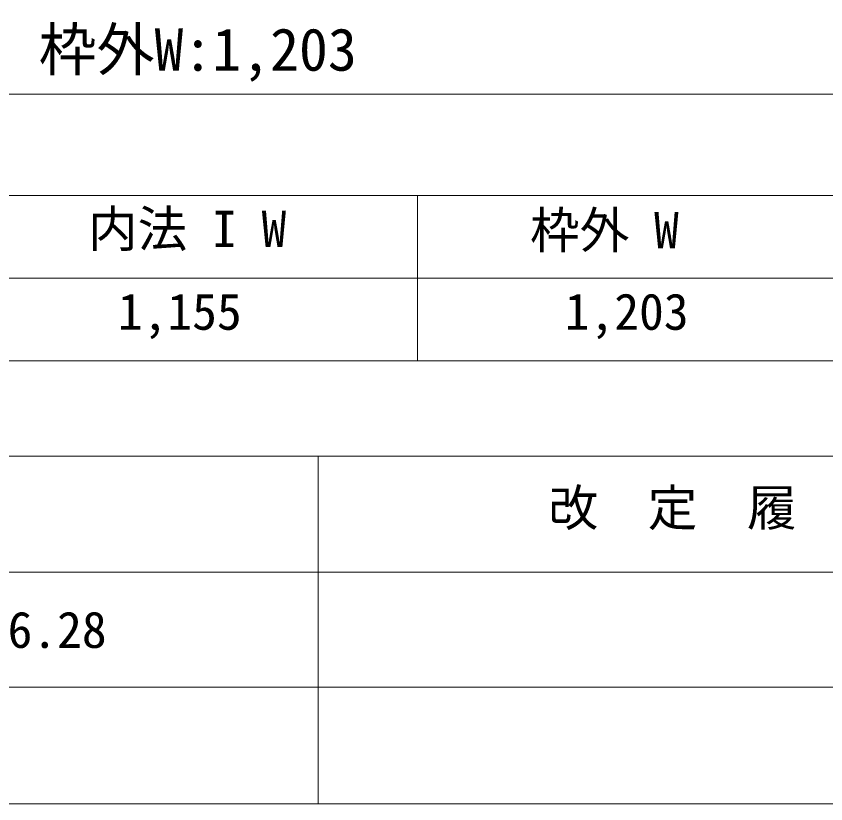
# Model space of a CAD drawing. Units: millimetres on the paper, enlarged 10 times, with parts at other scales. Extents: x -2000 to 2000, y -1385 to 1385.
# Drawn here: x -902.5 to -413.4, y -1385 to -909.2 of the extents above; entities that cross this region are included whole.
import ezdxf
from ezdxf.enums import TextEntityAlignment as Align

# ---------------------------------------------------------------- set-up
doc = ezdxf.new("R2010")
doc.units = ezdxf.units.MM
doc.header["$LTSCALE"] = 10
for name, color, linetype, lineweight in [('1-0_H-SYM', 7, 'Continuous', 20), ('1-2_0', 7, 'Continuous', 20), ('2-0', 7, 'Continuous', 20)]:
    doc.layers.add(name, color=color, linetype=linetype, lineweight=lineweight)
doc.styles.add('ＭＳ ゴシック', font='')
doc.styles.get('ＭＳ ゴシック').set_extended_font_data('MS Gothic')

msp = doc.modelspace()

# ---------------------------------------------------------------- linework, layer by layer
at = {"layer": '1-0_H-SYM'}
msp.add_line((60.06, -1314.5), (-1189.94, -1314.5), dxfattribs=at)
at = {"layer": '1-2_0'}
for p, q in [((380, -1017.5), (-1950, -1017.5)), ((380, -1017.5), (-1950, -1017.5)), ((380, -1017.5), (-1950, -1017.5)), ((380, -1017.5), (-1950, -1017.5)), ((-660, -1017.5), (-660, -1117.5)), ((380, -1067.5), (-1950, -1067.5)), ((380, -1117.5), (-1950, -1117.5)), ((2000, -1175), (-2000, -1175)), ((-720, -1175), (-720, -1385)), ((2000, -1245), (-1190, -1245))]:
    msp.add_line(p, q, dxfattribs=at)
msp.add_lwpolyline([(-2000, -1385), (2000, -1385), (2000, 1385), (-2000, 1385)], close=True, dxfattribs=at)
at = {"layer": '2-0', "color": 4, "lineweight": 9}
msp.add_lwpolyline([(-1488.88, -803.09), (-1488.88, -956.23), (-75.64, -956.23)], dxfattribs=at)

# ---------------------------------------------------------------- texts
at = {"layer": '1-0_H-SYM', "style": 'ＭＳ ゴシック'}
for s, p in [('改\u3000定\u3000履\u3000歴 / History', (-580.95, -1223.71)), ('2021.06.28', (-997.44, -1297.42))]:
    msp.add_text(s, height=21.99, dxfattribs=at).set_placement(p, align=Align.BOTTOM_LEFT)
at = {"layer": '1-2_0', "style": 'ＭＳ ゴシック'}
for s, p in [('内法 I W', (-859.13, -1055.24)), ('枠外 W', (-592.08, -1056.02)), ('1,155', (-841.08, -1105.25)), ('1,203', (-571.08, -1105.25))]:
    msp.add_text(s, height=21.99, dxfattribs=at).set_placement(p, align=Align.BOTTOM_LEFT)
at = {"layer": '2-0', "style": 'ＭＳ ゴシック'}
msp.add_text('枠外W:1,203', height=25.66, dxfattribs=at).set_placement((-888.93, -949.84), align=Align.BOTTOM_LEFT)

doc.saveas('drawing.dxf')
